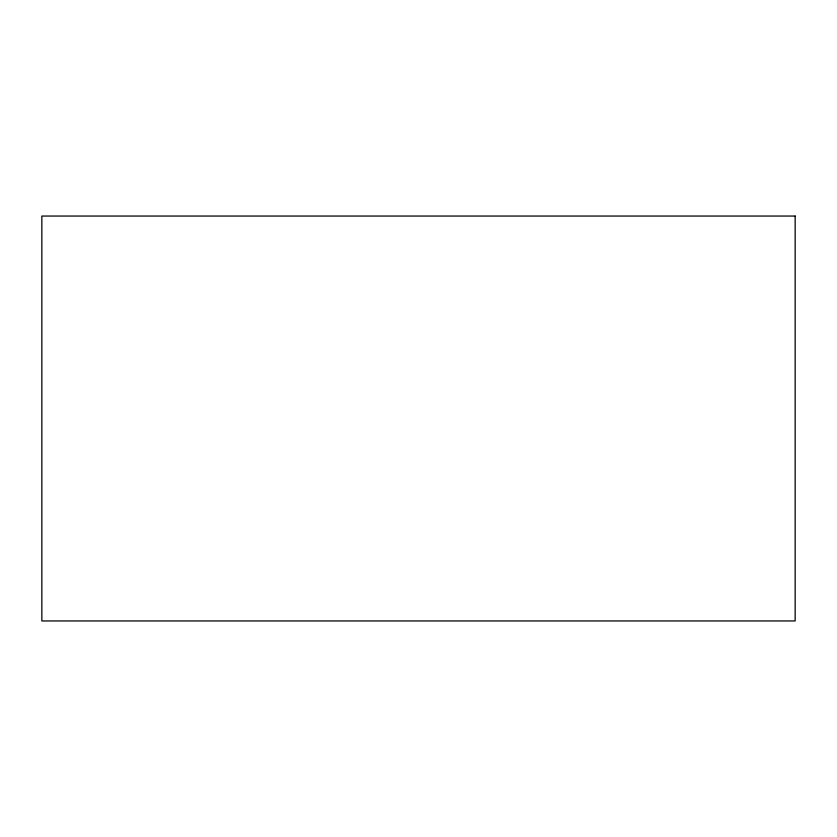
<?xml version="1.0" encoding="UTF-8"?>
<svg xmlns="http://www.w3.org/2000/svg" width="837" height="837" viewBox="0 0 837 837"><rect width="100%" height="100%" fill="white"/><g stroke="black" fill="none" stroke-linecap="round" stroke-linejoin="round"><path stroke-width="1.26" d="M795.15 216.051L41.85 216.051L41.85 620.949L795.15 620.949L795.15 216.051"/></g></svg>
